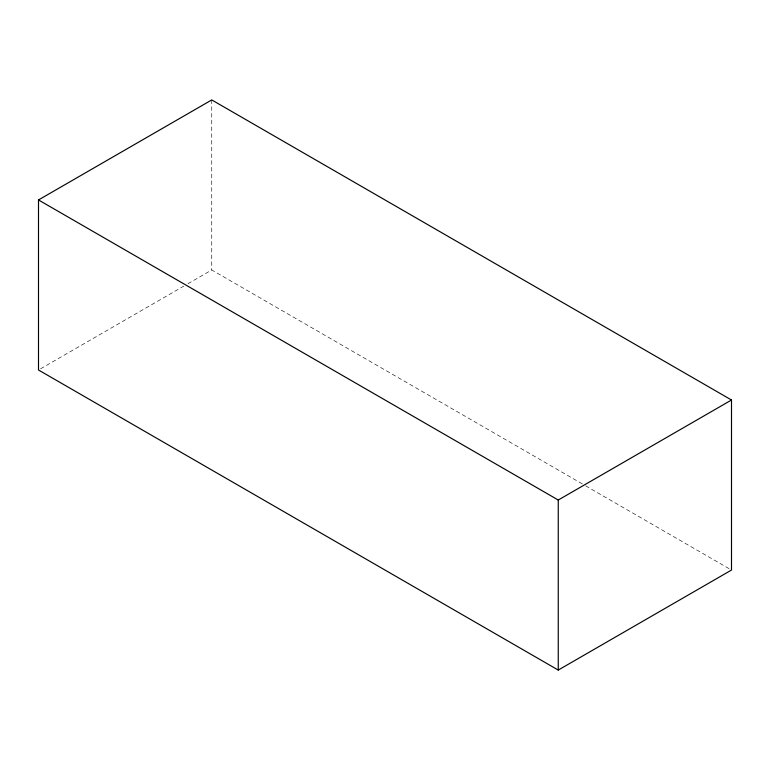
<?xml version="1.0" encoding="UTF-8"?>
<svg xmlns="http://www.w3.org/2000/svg" width="770" height="770" viewBox="0 0 770 770"><rect width="100%" height="100%" fill="white"/><g stroke="black" fill="none" stroke-linecap="round" stroke-linejoin="round"><path stroke-width="0.58" stroke-dasharray="3.85 2.89" d="M40.579 368.801L183.741 286.142M187.89 283.745L211.75 269.972L584.632 485.254M585.681 485.86L729.421 568.847M211.75 99.927L211.75 269.972"/><path stroke-width="1.16" d="M38.5 199.95L211.75 99.927L731.5 400.005L731.5 570.05L558.25 670.073L38.5 369.995L38.5 199.95L558.25 500.028L731.5 400.005M558.25 500.028L558.25 670.073"/></g></svg>
